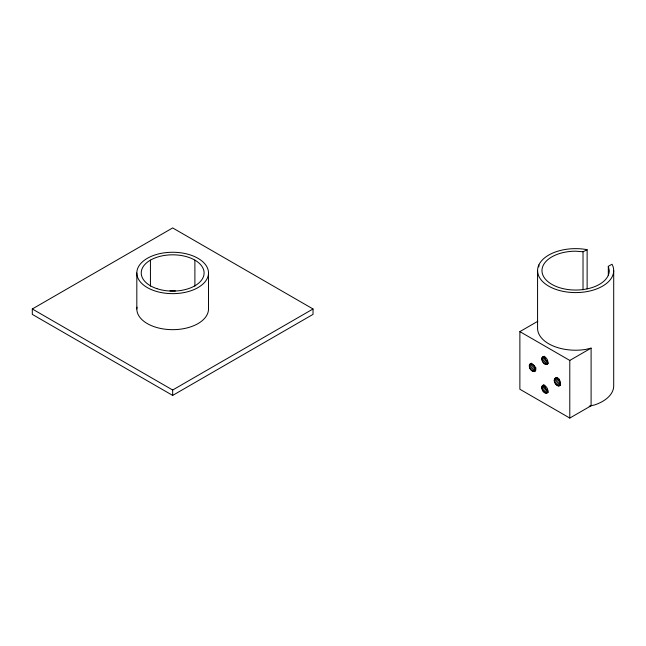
<?xml version="1.0" encoding="UTF-8"?>
<svg xmlns="http://www.w3.org/2000/svg" width="646" height="646" viewBox="0 0 646 646"><rect width="100%" height="100%" fill="white"/><g stroke="black" fill="none" stroke-linecap="round" stroke-linejoin="round"><path stroke-width="0.97" d="M530.519 363.666C533.879 363.625 536.592 368.333 534.88 371.216L534.185 371.611C530.834 371.66 528.113 366.952 529.833 364.069L531.359 363.181M541.711 358.635L542.995 356.463C546.355 356.414 549.076 361.13 547.356 364.013L546.661 364.409C543.754 364.505 541.881 361.235 541.711 358.635L544.828 356.834L545.426 359.297L547.953 362.236L544.828 364.037M548.228 392.324L546.661 393.22C543.31 393.269 540.589 388.561 542.309 385.678L543.867 384.774M560.671 385.137L559.145 386.017C555.786 386.066 553.065 381.358 554.785 378.475L556.319 377.587M555.479 378.072C558.83 378.031 561.552 382.739 559.832 385.622M547.356 392.825C549.076 389.942 546.355 385.234 542.995 385.274M32.3 308.974L172.668 227.933L313.027 308.974L313.027 314.376L172.668 395.417L32.3 314.376L32.3 308.974L172.668 390.014L313.027 308.974M608.314 275.374L608.314 266.354L611.923 264.262L612.4 264.933A38.066 21.98 0 0 1 578.953 292.509A38.066 21.98 0 0 1 537.714 268.704A38.066 21.98 0 0 1 585.486 249.388L587.133 249.784L587.133 288.867M537.569 270.617L537.569 328.249A38.066 21.98 0 0 0 585.486 349.47L591.098 348.129L591.098 405.761L569.788 418.067L519.877 389.247L519.877 331.624L537.779 321.288M529.389 364.812L531.682 363.488M541.865 357.609L544.207 356.261M529.236 365.838L532.296 364.078M529.389 367.041L533.208 364.837M541.865 359.838L544.982 358.037M529.833 368.301L534.42 365.652M542.309 361.098L545.426 359.297M530.519 369.496L535.106 366.847M542.995 362.293L546.12 360.492M531.392 370.505L535.978 367.865M543.867 363.302L546.984 361.502M532.352 371.24L536.18 369.036M533.321 371.62L535.615 370.295M545.797 364.417L548.139 363.068M534.185 371.611L535.72 370.731M546.661 364.409L548.228 363.504M519.877 331.624L569.788 360.436L591.098 348.129M541.865 386.421L544.207 385.073M554.341 379.218L557.401 377.458M541.711 387.447L544.828 385.646L545.426 388.109L547.953 391.048L544.828 392.849M554.187 380.244L558.015 378.039M541.865 388.65L544.982 386.849M554.341 381.447L558.935 378.798L560.066 381.253L555.479 383.902M542.309 389.909L545.426 388.109M554.785 382.707L559.371 380.058M542.995 391.105L546.12 389.304M543.867 392.122L546.984 390.321M556.343 384.919L560.171 382.707M557.312 385.646L560.373 383.885M545.797 393.228L548.139 391.88M558.273 386.025L560.567 384.701M608.314 266.354L609.291 270.617A33.657 19.428 0 0 1 575.634 290.046A33.657 19.428 0 0 1 541.978 270.617A33.657 19.428 0 0 1 575.634 251.189L583.023 251.746L587.133 249.784M589.225 406.205L594.667 404.905A38.066 21.98 0 0 0 613.7 385.872L613.7 270.617M583.023 251.746L583.023 289.836M569.788 360.436L569.788 418.067M538.869 264.933L538.869 266.919M208.505 272.959A35.845 20.696 0 0 1 154.741 290.878A35.845 20.696 0 0 1 154.741 255.033A35.845 20.696 0 0 1 208.505 272.959L208.505 308.974A35.845 20.696 0 0 1 171.109 329.646A35.845 20.696 0 0 1 136.96 307.173M194.89 260.128L194.89 286.138M172.668 390.014L172.668 395.417M150.437 260.128L150.437 286.138M136.823 272.959L136.823 308.974M169.93 290.894A31.428 18.145 0 0 1 175.397 290.894M156.946 288.673A31.428 18.145 0 0 0 204.096 272.959A31.428 18.145 0 0 0 156.946 257.245A31.428 18.145 0 0 0 156.946 288.673"/></g></svg>
